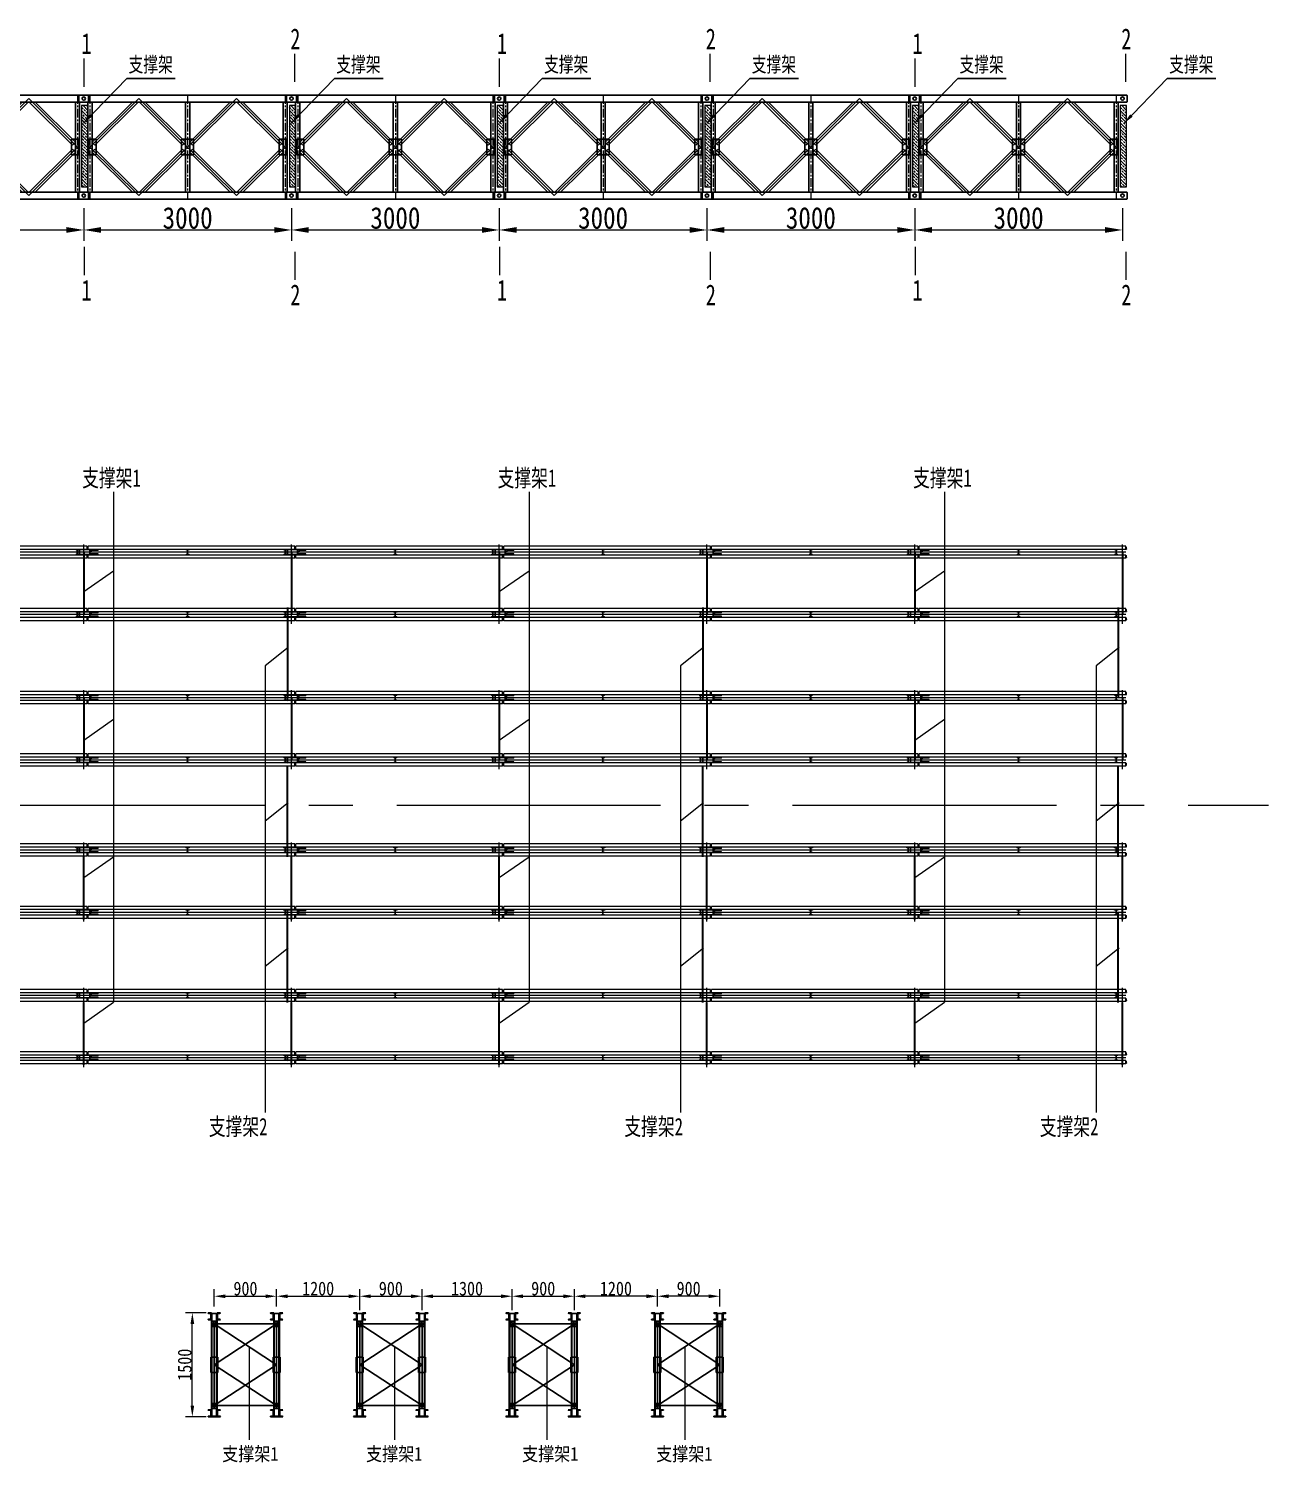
# Model space of a CAD drawing. Header units: millimetres. Extents: x -724662 to -98163, y -2532159 to 119496.
# Drawn here: x -100005.5 to -99826.4, y 114295.8 to 114502.8 of the extents above; entities that cross this region are included whole.
import ezdxf

# ---------------------------------------------------------------- set-up
doc = ezdxf.new("R2010")
doc.units = ezdxf.units.MM
doc.header["$LTSCALE"] = 20
doc.linetypes.add('CENTER', pattern=[2, 1.25, -0.25, 0.25, -0.25])
doc.linetypes.add('CENTER2', pattern=[28.575, 19.05, -3.175, 3.175, -3.175])
doc.layers.get('0').update_dxf_attribs({"lineweight": 25})
for name, color, linetype, lineweight in [('center', 3, 'CENTER', 13), ('Dim', 6, 'Continuous', 18), ('Layer3', 6, 'CENTER', 9), ('text', 7, 'Continuous', 18), ('中心线', 3, 'CENTER2', 13), ('标注', 1, 'Continuous', 13), ('粗实线', 7, 'Continuous', 25), ('细实线', 1, 'Continuous', 13)]:
    doc.layers.add(name, color=color, linetype=linetype, lineweight=lineweight)
doc.layers.add('点划线', color=6, linetype='CENTER')
doc.styles.get("Standard").update_dxf_attribs({"font": 'simsun.ttf', "width": 0.85})
doc.styles.add('文本1', font='simsun.ttf', dxfattribs={"width": 0.71, "height": 2.2})
doc.dimstyles.new('100', dxfattribs={"dimscale": 1.25, "dimtxt": 2.5, "dimasz": 2, "dimexe": 1.25, "dimexo": 1.25, "dimgap": 0.125, "dimtad": 1, "dimdec": 0, "dimlfac": 100, "dimdsep": 46, "dimtxsty": 'Standard', "dimcen": 0.001, "dimclrd": 256, "dimclre": 256, "dimclrt": 7, "dimadec": 4, "dimazin": 2, "dimtfac": 1, "dimtdec": 0, "dimtmove": 1, "dimatfit": 2, "dimfxlon": 1, "dimlwd": -1, "dimlwe": -1, "dimarcsym": 0})
doc.dimstyles.new('100-0.8', dxfattribs={"dimscale": 0.8, "dimtxt": 2.5, "dimasz": 2, "dimexe": 1.25, "dimexo": 1.25, "dimgap": 0.125, "dimtad": 1, "dimdec": 0, "dimlfac": 100, "dimdsep": 46, "dimtxsty": 'Standard', "dimcen": 0.001, "dimclrd": 256, "dimclre": 256, "dimclrt": 7, "dimadec": 4, "dimazin": 2, "dimtfac": 1, "dimtdec": 0, "dimtmove": 1, "dimatfit": 2, "dimfxlon": 1, "dimlwd": -1, "dimlwe": -1, "dimarcsym": 0})
doc.dimstyles.new('标示', dxfattribs={"dimtxt": 2, "dimasz": 1.5, "dimexe": 0.625, "dimexo": 0.625, "dimtad": 1, "dimlfac": 100, "dimzin": 12, "dimdsep": 46, "dimtxsty": '文本1', "dimblk": 'OBLIQUE', "dimcen": 2, "dimclrd": 256, "dimclre": 256, "dimclrt": 7, "dimadec": 1, "dimazin": 3, "dimtfac": 1, "dimtmove": 1, "dimatfit": 3, "dimfxl": 1, "dimarcsym": 0})

# ---------------------------------------------------------------- blocks, each defined once
blk = doc.blocks.new('贝雷梁')
at = {"ltscale": 10}
for p, q in [((-7, 144.5), (-6.5, 145)), ((-7, 144.5), (-7, 135.5)), ((-7, 135.5), (-6.5, 135))]:
    blk.add_line(p, q, dxfattribs=at)
for p, q in [((-6.5, 145), (306.5, 145)), ((-6.5, 145), (306.5, 145)), ((307, 144.5), (306.5, 145)), ((-7, 144.5), (-7, 135.5)), ((-6.5, 135), (306.5, 135)), ((6, 135), (6, 5)), ((9, 70), (79.5, 140)), ((12, 77.2), (70.3, 135)), ((12, 135), (12, 5)), ((16.2, 73), (78.7, 135)), ((79.5, 140), (150, 70)), ((142.8, 73), (80.3, 135)), ((147, 77.2), (88.7, 135)), ((147, 135), (147, 5)), ((220.5, 140), (150, 70)), ((153, 77.2), (211.3, 135)), ((153, 135), (153, 5)), ((157.2, 73), (219.7, 135)), ((291, 70), (220.5, 140)), ((283.8, 73), (221.3, 135)), ((288, 77.2), (229.7, 135)), ((288, 135), (288, 5)), ((294, 135), (294, 5)), ((307, 135.5), (306.5, 135)), ((307, 144.5), (307, 135.5)), ((7.5, 58.7), (7.5, 81.3)), ((7.5, 81.3), (17.7, 81.3)), ((9, 70), (79.5, 0)), ((12, 77.2), (16.2, 73)), ((12, 62.8), (16.2, 67)), ((12, 62.8), (70.3, 5)), ((16.2, 67), (78.7, 5)), ((17.7, 58.7), (17.7, 81.3)), ((79.5, 0), (150, 70)), ((142.8, 67), (80.3, 5)), ((147, 62.8), (88.7, 5)), ((141.3, 81.3), (158.7, 81.3)), ((141.3, 58.7), (141.3, 81.3)), ((142.8, 73), (147, 77.2)), ((142.8, 67), (147, 62.8)), ((220.5, 0), (150, 70)), ((157.2, 73), (153, 77.2)), ((157.2, 67), (153, 62.8)), ((153, 62.8), (211.3, 5)), ((157.2, 67), (219.7, 5)), ((158.7, 58.7), (158.7, 81.3)), ((291, 70), (220.5, 0)), ((283.8, 67), (221.3, 5)), ((288, 62.8), (229.7, 5)), ((282.3, 58.7), (282.3, 81.3)), ((292.5, 81.3), (282.3, 81.3)), ((288, 77.2), (283.8, 73)), ((288, 62.8), (283.8, 67)), ((292.5, 58.7), (292.5, 81.3)), ((7.5, 58.7), (17.7, 58.7)), ((141.3, 58.7), (158.7, 58.7)), ((282.3, 58.7), (292.5, 58.7)), ((-7, 4.5), (-6.5, 5)), ((-7, 4.5), (-6.5, 5)), ((-7, -4.5), (-7, 4.5)), ((-7, -4.5), (-7, 4.5)), ((-6.5, 5), (306.5, 5)), ((307, 4.5), (306.5, 5)), ((307, -4.5), (307, 4.5)), ((-7, -4.5), (-6.5, -5)), ((-7, -4.5), (-6.5, -5)), ((-6.5, -5), (306.5, -5)), ((-6.5, -5), (306.5, -5)), ((307, -4.5), (306.5, -5))]:
    blk.add_line(p, q)
for centre in [(0, 140), (0, 140), (300, 140), (300, 140)]:
    blk.add_circle(centre, 2.5, dxfattribs=at)
for centre in [(0, 140), (0, 140), (0, 140), (0, 140), (0, 140), (0, 140), (0, 140), (0, 140), (300, 140), (300, 140), (300, 140), (300, 140), (300, 140), (300, 140), (300, 140), (300, 140), (0, 0), (300, 0), (300, 0), (300, 0), (300, 0), (300, 0), (300, 0)]:
    blk.add_circle(centre, 2.5)
at = {"layer": 'center', "ltscale": 0.5}
for p, q in [((9, 145), (9, -5)), ((150, 145), (150, -5)), ((291, 145), (291, -5))]:
    blk.add_line(p, q, dxfattribs=at)
blk = doc.blocks.new('_Oblique')
at = {"color": 0, "linetype": 'ByBlock', "lineweight": -2}
blk.add_line((-0.5, -0.5), (0.5, 0.5), dxfattribs=at)
blk = doc.blocks.new('*D617')
at = {"layer": 'Defpoints', "color": 0, "transparency": 16777216}
for p in [(-100027.51, 114478.7), (-99997.51, 114478.7), (-99997.51, 114473.73)]:
    blk.add_point(p, dxfattribs=at)
at = {"layer": '标注', "transparency": 16777216}
for p, q in [((-100027.51, 114476.86), (-100027.51, 114472.17)), ((-100025.01, 114473.73), (-100000.01, 114473.73))]:
    blk.add_line(p, q, dxfattribs=at)
at = {"layer": '标注', "linetype": 'ByBlock', "transparency": 16777216}
blk.add_line((-99997.51, 114476.86), (-99997.51, 114472.17), dxfattribs=at)
at = {"layer": '标注', "transparency": 16777216}
for points in [[(-100025.01, 114474.15), (-100025.01, 114473.32), (-100027.51, 114473.73)], [(-100000.01, 114474.15), (-100000.01, 114473.32), (-99997.51, 114473.73)]]:
    blk.add_solid(points, dxfattribs=at)
at = {"layer": '标注', "color": 7, "transparency": 16777216, "insert": (-100012.51, 114475.45), "char_height": 3.125, "attachment_point": 5}
blk.add_mtext('3000', dxfattribs=at)
blk = doc.blocks.new('*D618')
at = {"layer": 'Defpoints', "color": 0, "transparency": 16777216}
for p in [(-99997.51, 114478.7), (-99967.51, 114478.7), (-99967.51, 114473.73)]:
    blk.add_point(p, dxfattribs=at)
at = {"layer": '标注', "transparency": 16777216}
for p, q in [((-99997.51, 114476.86), (-99997.51, 114472.17)), ((-99995.01, 114473.73), (-99970.01, 114473.73))]:
    blk.add_line(p, q, dxfattribs=at)
at = {"layer": '标注', "linetype": 'ByBlock', "transparency": 16777216}
blk.add_line((-99967.51, 114476.86), (-99967.51, 114472.17), dxfattribs=at)
at = {"layer": '标注', "transparency": 16777216}
for points in [[(-99995.01, 114474.15), (-99995.01, 114473.32), (-99997.51, 114473.73)], [(-99970.01, 114474.15), (-99970.01, 114473.32), (-99967.51, 114473.73)]]:
    blk.add_solid(points, dxfattribs=at)
at = {"layer": '标注', "color": 7, "transparency": 16777216, "insert": (-99982.51, 114475.45), "char_height": 3.125, "attachment_point": 5}
blk.add_mtext('3000', dxfattribs=at)
blk = doc.blocks.new('*D619')
at = {"layer": 'Defpoints', "color": 0, "transparency": 16777216}
for p in [(-99967.51, 114478.7), (-99937.51, 114478.7), (-99937.51, 114473.73)]:
    blk.add_point(p, dxfattribs=at)
at = {"layer": '标注', "transparency": 16777216}
for p, q in [((-99967.51, 114476.86), (-99967.51, 114472.17)), ((-99965.01, 114473.73), (-99940.01, 114473.73))]:
    blk.add_line(p, q, dxfattribs=at)
at = {"layer": '标注', "linetype": 'ByBlock', "transparency": 16777216}
blk.add_line((-99937.51, 114476.86), (-99937.51, 114472.17), dxfattribs=at)
at = {"layer": '标注', "transparency": 16777216}
for points in [[(-99965.01, 114474.15), (-99965.01, 114473.32), (-99967.51, 114473.73)], [(-99940.01, 114474.15), (-99940.01, 114473.32), (-99937.51, 114473.73)]]:
    blk.add_solid(points, dxfattribs=at)
at = {"layer": '标注', "color": 7, "transparency": 16777216, "insert": (-99952.51, 114475.45), "char_height": 3.125, "attachment_point": 5}
blk.add_mtext('3000', dxfattribs=at)
blk = doc.blocks.new('*D620')
at = {"layer": 'Defpoints', "color": 0, "transparency": 16777216}
for p in [(-99937.51, 114478.7), (-99907.51, 114478.7), (-99907.51, 114473.73)]:
    blk.add_point(p, dxfattribs=at)
at = {"layer": '标注', "transparency": 16777216}
for p, q in [((-99937.51, 114476.86), (-99937.51, 114472.17)), ((-99935.01, 114473.73), (-99910.01, 114473.73))]:
    blk.add_line(p, q, dxfattribs=at)
at = {"layer": '标注', "linetype": 'ByBlock', "transparency": 16777216}
blk.add_line((-99907.51, 114476.86), (-99907.51, 114472.17), dxfattribs=at)
at = {"layer": '标注', "transparency": 16777216}
for points in [[(-99935.01, 114474.15), (-99935.01, 114473.32), (-99937.51, 114473.73)], [(-99910.01, 114474.15), (-99910.01, 114473.32), (-99907.51, 114473.73)]]:
    blk.add_solid(points, dxfattribs=at)
at = {"layer": '标注', "color": 7, "transparency": 16777216, "insert": (-99922.51, 114475.45), "char_height": 3.125, "attachment_point": 5}
blk.add_mtext('3000', dxfattribs=at)
blk = doc.blocks.new('*D621')
at = {"layer": 'Defpoints', "color": 0, "transparency": 16777216}
for p in [(-99907.51, 114478.7), (-99877.51, 114478.7), (-99877.51, 114473.73)]:
    blk.add_point(p, dxfattribs=at)
at = {"layer": '标注', "transparency": 16777216}
for p, q in [((-99907.51, 114476.86), (-99907.51, 114472.17)), ((-99905.01, 114473.73), (-99880.01, 114473.73))]:
    blk.add_line(p, q, dxfattribs=at)
at = {"layer": '标注', "linetype": 'ByBlock', "transparency": 16777216}
blk.add_line((-99877.51, 114476.86), (-99877.51, 114472.17), dxfattribs=at)
at = {"layer": '标注', "transparency": 16777216}
for points in [[(-99905.01, 114474.15), (-99905.01, 114473.32), (-99907.51, 114473.73)], [(-99880.01, 114474.15), (-99880.01, 114473.32), (-99877.51, 114473.73)]]:
    blk.add_solid(points, dxfattribs=at)
at = {"layer": '标注', "color": 7, "transparency": 16777216, "insert": (-99892.51, 114475.45), "char_height": 3.125, "attachment_point": 5}
blk.add_mtext('3000', dxfattribs=at)
blk = doc.blocks.new('*D622')
at = {"layer": 'Defpoints', "color": 0, "transparency": 16777216}
for p in [(-99877.51, 114478.7), (-99847.51, 114478.7), (-99847.51, 114473.73)]:
    blk.add_point(p, dxfattribs=at)
at = {"layer": '标注', "transparency": 16777216}
for p, q in [((-99877.51, 114476.86), (-99877.51, 114472.17)), ((-99875.01, 114473.73), (-99850.01, 114473.73))]:
    blk.add_line(p, q, dxfattribs=at)
at = {"layer": '标注', "linetype": 'ByBlock', "transparency": 16777216}
blk.add_line((-99847.51, 114476.86), (-99847.51, 114472.17), dxfattribs=at)
at = {"layer": '标注', "transparency": 16777216}
for points in [[(-99875.01, 114474.15), (-99875.01, 114473.32), (-99877.51, 114473.73)], [(-99850.01, 114474.15), (-99850.01, 114473.32), (-99847.51, 114473.73)]]:
    blk.add_solid(points, dxfattribs=at)
at = {"layer": '标注', "color": 7, "transparency": 16777216, "insert": (-99862.51, 114475.45), "char_height": 3.125, "attachment_point": 5}
blk.add_mtext('3000', dxfattribs=at)
blk = doc.blocks.new('blphx')
at = {"layer": 'Layer3', "ltscale": 30}
for p, q in [((-86057.24, 142902.69), (-86088.76, 142902.69)), ((-86087.73, 142901.79), (-86087.73, 142903.37)), ((-86057.73, 142901.37), (-86057.73, 142903.8))]:
    blk.add_line(p, q, dxfattribs=at)
at = {"layer": '细实线', "color": 5, "ltscale": 30}
for p, q in [((-86088.33, 142903.03), (-86088.27, 142903.09)), ((-86088.33, 142902.35), (-86088.33, 142903.03)), ((-86087.08, 142903.09), (-86088.27, 142903.09)), ((-86088.27, 142903.01), (-86088.24, 142903.03)), ((-86088.27, 142902.38), (-86088.27, 142903.01)), ((-86087.08, 142903.03), (-86088.24, 142903.03)), ((-86087.08, 142903.09), (-86087.08, 142903.57)), ((-86057.23, 142903.57), (-86087.08, 142903.57)), ((-86087.08, 142903.06), (-86087.08, 142903.09)), ((-86057.23, 142903.09), (-86087.08, 142903.09)), ((-86086.9, 142903.03), (-86087.05, 142903.03)), ((-86086.85, 142902.4), (-86086.85, 142902.98)), ((-86086.8, 142902.4), (-86086.8, 142902.98)), ((-86086.6, 142903.03), (-86086.75, 142903.03)), ((-86086.58, 142903.06), (-86086.58, 142903.09)), ((-86085.63, 142902.94), (-86086.55, 142902.94)), ((-86085.63, 142902.94), (-86085.63, 142903.09)), ((-86072.98, 142903.06), (-86072.98, 142903.09)), ((-86072.8, 142903.03), (-86072.95, 142903.03)), ((-86072.75, 142902.4), (-86072.75, 142902.98)), ((-86072.7, 142902.4), (-86072.7, 142902.98)), ((-86072.5, 142903.03), (-86072.65, 142903.03)), ((-86072.48, 142903.06), (-86072.48, 142903.09)), ((-86058.88, 142903.06), (-86058.88, 142903.09)), ((-86058.7, 142903.03), (-86058.85, 142903.03)), ((-86058.65, 142902.4), (-86058.65, 142902.98)), ((-86058.6, 142902.4), (-86058.6, 142902.98)), ((-86058.4, 142903.03), (-86058.55, 142903.03)), ((-86058.38, 142903.06), (-86058.38, 142903.09)), ((-86057.23, 142903.09), (-86057.23, 142903.57)), ((-86057.23, 142903.44), (-86057.15, 142903.44)), ((-86057.23, 142903.14), (-86057.15, 142903.14)), ((-86057.13, 142903.42), (-86057.15, 142903.44)), ((-86057.13, 142903.16), (-86057.15, 142903.14)), ((-86057.13, 142903.16), (-86057.13, 142903.42)), ((-86088.33, 142902.35), (-86088.27, 142902.29)), ((-86088.27, 142902.38), (-86088.24, 142902.35)), ((-86087.08, 142902.29), (-86088.27, 142902.29)), ((-86087.08, 142902.35), (-86088.24, 142902.35)), ((-86087.08, 142902.29), (-86087.08, 142902.33)), ((-86087.08, 142901.81), (-86087.08, 142902.29)), ((-86057.23, 142902.29), (-86087.08, 142902.29)), ((-86057.23, 142901.81), (-86087.08, 142901.81)), ((-86086.9, 142902.35), (-86087.05, 142902.35)), ((-86086.6, 142902.35), (-86086.75, 142902.35)), ((-86086.58, 142902.29), (-86086.58, 142902.33)), ((-86085.63, 142902.44), (-86086.55, 142902.44)), ((-86085.63, 142902.29), (-86085.63, 142902.44)), ((-86072.98, 142902.29), (-86072.98, 142902.33)), ((-86072.8, 142902.35), (-86072.95, 142902.35)), ((-86072.5, 142902.35), (-86072.65, 142902.35)), ((-86072.48, 142902.29), (-86072.48, 142902.33)), ((-86058.88, 142902.29), (-86058.88, 142902.33)), ((-86058.7, 142902.35), (-86058.85, 142902.35)), ((-86058.4, 142902.35), (-86058.55, 142902.35)), ((-86058.38, 142902.29), (-86058.38, 142902.33)), ((-86057.23, 142901.81), (-86057.23, 142902.29)), ((-86057.23, 142902.24), (-86057.15, 142902.24)), ((-86057.23, 142901.94), (-86057.15, 142901.94)), ((-86057.13, 142902.22), (-86057.15, 142902.24)), ((-86057.13, 142901.96), (-86057.15, 142901.94)), ((-86057.13, 142901.96), (-86057.13, 142902.22))]:
    blk.add_line(p, q, dxfattribs=at)
at = {"layer": '细实线', "color": 5, "ltscale": 30, "extrusion": (0, 0, -1)}
for centre, major_axis, start_param, end_param in [((-86087.05, 142903.06), (-0.0177, 0.0177), 3.926991, 5.497787), ((-86086.9, 142902.98), (-0.0354, 0.0354), 0.785398, 2.356195), ((-86086.75, 142902.98), (-0.0354, 0.0354), 5.497787, 7.068583), ((-86086.55, 142902.69), (0.177, 0.177), 2.356195, 5.497787), ((-86086.6, 142903.06), (0.0177, 0.0177), 0.785398, 2.356195), ((-86072.95, 142903.06), (-0.0177, 0.0177), 3.926991, 5.497787), ((-86072.8, 142902.98), (-0.0354, 0.0354), 0.785398, 2.356195), ((-86072.65, 142902.98), (-0.0354, 0.0354), 5.497787, 7.068583), ((-86072.5, 142903.06), (0.0177, 0.0177), 0.785398, 2.356195), ((-86058.85, 142903.06), (-0.0177, 0.0177), 3.926991, 5.497787), ((-86058.7, 142902.98), (-0.0354, 0.0354), 0.785398, 2.356195), ((-86058.55, 142902.98), (-0.0354, 0.0354), 5.497787, 7.068583), ((-86058.4, 142903.06), (0.0177, 0.0177), 0.785398, 2.356195), ((-86087.05, 142902.33), (-0.0177, 0.0177), 5.497787, 7.068583), ((-86086.9, 142902.4), (0.0354, 0.0354), 0.785398, 2.356195), ((-86086.75, 142902.4), (0.0354, 0.0354), 2.356195, 3.926991), ((-86086.6, 142902.33), (0.0177, 0.0177), -0.785398, 0.785398), ((-86072.95, 142902.33), (-0.0177, 0.0177), 5.497787, 7.068583), ((-86072.8, 142902.4), (0.0354, 0.0354), 0.785398, 2.356195), ((-86072.65, 142902.4), (0.0354, 0.0354), 2.356195, 3.926991), ((-86072.5, 142902.33), (0.0177, 0.0177), -0.785398, 0.785398), ((-86058.85, 142902.33), (-0.0177, 0.0177), 5.497787, 7.068583), ((-86058.7, 142902.4), (0.0354, 0.0354), 0.785398, 2.356195), ((-86058.55, 142902.4), (0.0354, 0.0354), 2.356195, 3.926991), ((-86058.4, 142902.33), (0.0177, 0.0177), -0.785398, 0.785398)]:
    blk.add_ellipse(centre, major_axis=major_axis, ratio=1, start_param=start_param, end_param=end_param, dxfattribs=at)
blk = doc.blocks.new('11pbl')
for p in [(-2949.98, -28.94), (-2919.98, -28.94), (-2889.98, -28.94), (-2859.98, -28.94), (-2829.98, -28.94), (-2799.98, -28.94), (-2769.98, -28.94), (-2739.98, -28.94), (-2709.98, -28.94), (-2679.98, -28.94), (-2649.98, -28.94)]:
    blk.add_blockref('blphx', p)
blk = doc.blocks.new('贝雷梁侧面')
at = {"layer": '粗实线', "ltscale": 0.05}
for p, q in [((-528, 8040), (-240, 8040)), ((-528, 8040), (-528, 8040)), ((-480, 7992), (-336, 7992)), ((-336, 7488), (-480, 7488)), ((-288, 7944), (-288, 7536)), ((-240, 8040), (-240, 7440)), ((240, 7980), (-240, 7980)), ((-204, 7980), (-204, 3540)), ((204, 7980), (204, 3540)), ((528, 8040), (240, 8040)), ((240, 8040), (240, 7440)), ((528, 8040), (240, 8040)), ((288, 7944), (288, 7536)), ((480, 7992), (336, 7992)), ((480, 7992), (336, 7992)), ((336, 7488), (480, 7488)), ((528, 8040), (528, 8040)), ((528, 8040), (528, 8040)), ((-240, 7440), (-528, 7440)), ((-528, 7440), (-528, 7440)), ((-240, 7440), (-240, 3540)), ((204, 7320), (-204, 7320)), ((204, 6840), (-204, 6840)), ((240, 7440), (528, 7440)), ((240, 7440), (240, 3540)), ((528, 7440), (528, 7440)), ((-300, 4200), (-300, 3540)), ((-240, 4200), (-300, 4200)), ((204, 4200), (-204, 4200)), ((300, 4200), (240, 4200)), ((300, 4200), (300, 3540)), ((-300, 2880), (-300, 3540)), ((-240, 2880), (-300, 2880)), ((-240, -360), (-240, 3540)), ((-204, -900), (-204, 3540)), ((204, 2880), (-204, 2880)), ((204, -900), (204, 3540)), ((240, -360), (240, 3540)), ((300, 2880), (240, 2880)), ((300, 2880), (300, 3540)), ((204, 180), (-204, 180)), ((-240, -360), (-528, -360)), ((-528, -360), (-528, -360)), ((528, -960), (-528, -960)), ((-528, -960), (-240, -960)), ((-528, -960), (-528, -960)), ((528, -960), (-528, -960)), ((-528, -960), (-240, -960)), ((-528, -960), (-528, -960)), ((-336, -408), (-480, -408)), ((-480, -912), (-336, -912)), ((-480, -912), (-336, -912)), ((-288, -864), (-288, -456)), ((-240, -960), (-240, -360)), ((240, -900), (-240, -900)), ((240, -900), (-240, -900)), ((204, -240), (-204, -240)), ((240, -360), (528, -360)), ((240, -960), (240, -360)), ((288, -864), (288, -456)), ((336, -408), (480, -408)), ((480, -912), (336, -912)), ((480, -912), (336, -912)), ((528, -360), (528, -360)), ((528, -960), (528, -960)), ((528, -960), (528, -960))]:
    blk.add_line(p, q, dxfattribs=at)
for centre in [(0, 7080), (0, 0)]:
    blk.add_circle(centre, 120, dxfattribs=at)
for centre, start, end in [((-480, 8040), 180, 270), ((-480, 7440), 90, 180), ((-336, 7944), 0, 90), ((-336, 7536), 270, 0), ((336, 7944), 90, 180), ((336, 7944), 90, 180), ((336, 7536), 180, 270), ((480, 8040), 270, 0), ((480, 8040), 270, 0), ((480, 7440), 0, 90), ((-480, -360), 180, 270), ((-480, -960), 90, 180), ((-480, -960), 90, 180), ((-336, -456), 0, 90), ((-336, -864), 270, 0), ((-336, -864), 270, 0), ((336, -456), 90, 180), ((336, -864), 180, 270), ((336, -864), 180, 270), ((480, -360), 270, 0), ((480, -960), 0, 90), ((480, -960), 0, 90)]:
    blk.add_arc(centre, 48, start, end, dxfattribs=at)
blk = doc.blocks.new('*D640')
at = {"layer": 'Defpoints', "color": 0, "transparency": 16777216}
for p in [(-99981.83, 114317.41), (-99975.75, 114317.41), (-99976.26, 114302.41)]:
    blk.add_point(p, dxfattribs=at)
at = {"layer": '标注', "linetype": 'ByBlock', "transparency": 16777216}
blk.add_line((-99979.83, 114317.41), (-99982.83, 114317.41), dxfattribs=at)
at = {"layer": '标注', "transparency": 16777216}
for p, q in [((-99981.83, 114304.01), (-99981.83, 114315.81)), ((-99979.83, 114302.41), (-99982.83, 114302.41))]:
    blk.add_line(p, q, dxfattribs=at)
for points in [[(-99982.09, 114315.81), (-99981.56, 114315.81), (-99981.83, 114317.41)], [(-99982.09, 114304.01), (-99981.56, 114304.01), (-99981.83, 114302.41)]]:
    blk.add_solid(points, dxfattribs=at)
at = {"layer": '标注', "color": 7, "transparency": 16777216, "insert": (-99982.93, 114309.91), "char_height": 2, "attachment_point": 5, "rotation": 90}
blk.add_mtext('1500', dxfattribs=at)
blk = doc.blocks.new('*D641')
at = {"layer": 'Defpoints', "color": 0, "transparency": 16777216}
for p in [(-99969.66, 114319.8), (-99978.66, 114317.31), (-99969.66, 114317.31)]:
    blk.add_point(p, dxfattribs=at)
at = {"layer": '标注', "transparency": 16777216}
for p, q in [((-99978.66, 114318.31), (-99978.66, 114320.8)), ((-99977.06, 114319.8), (-99971.26, 114319.8))]:
    blk.add_line(p, q, dxfattribs=at)
at = {"layer": '标注', "linetype": 'ByBlock', "transparency": 16777216}
blk.add_line((-99969.66, 114318.31), (-99969.66, 114320.8), dxfattribs=at)
at = {"layer": '标注', "transparency": 16777216}
for points in [[(-99977.06, 114320.06), (-99977.06, 114319.53), (-99978.66, 114319.8)], [(-99971.26, 114320.06), (-99971.26, 114319.53), (-99969.66, 114319.8)]]:
    blk.add_solid(points, dxfattribs=at)
at = {"layer": '标注', "color": 7, "transparency": 16777216, "insert": (-99974.16, 114320.9), "char_height": 2, "attachment_point": 5}
blk.add_mtext('900', dxfattribs=at)
blk = doc.blocks.new('*D627')
at = {"layer": 'Defpoints', "color": 0, "transparency": 16777216}
for p in [(-99957.66, 114319.8), (-99969.66, 114317.31), (-99957.66, 114315.81)]:
    blk.add_point(p, dxfattribs=at)
at = {"layer": '标注', "transparency": 16777216}
for p, q in [((-99969.66, 114318.31), (-99969.66, 114320.8)), ((-99968.06, 114319.8), (-99959.26, 114319.8))]:
    blk.add_line(p, q, dxfattribs=at)
at = {"layer": '标注', "linetype": 'ByBlock', "transparency": 16777216}
blk.add_line((-99957.66, 114317.8), (-99957.66, 114320.8), dxfattribs=at)
at = {"layer": '标注', "transparency": 16777216}
for points in [[(-99968.06, 114320.06), (-99968.06, 114319.53), (-99969.66, 114319.8)], [(-99959.26, 114320.06), (-99959.26, 114319.53), (-99957.66, 114319.8)]]:
    blk.add_solid(points, dxfattribs=at)
at = {"layer": '标注', "color": 7, "transparency": 16777216, "insert": (-99963.66, 114320.9), "char_height": 2, "attachment_point": 5}
blk.add_mtext('1200', dxfattribs=at)
blk = doc.blocks.new('*D628')
at = {"layer": 'Defpoints', "color": 0, "transparency": 16777216}
for p in [(-99948.66, 114319.8), (-99957.66, 114315.81), (-99948.66, 114315.81)]:
    blk.add_point(p, dxfattribs=at)
at = {"layer": '标注', "transparency": 16777216}
for p, q in [((-99957.66, 114317.8), (-99957.66, 114320.8)), ((-99956.06, 114319.8), (-99950.26, 114319.8))]:
    blk.add_line(p, q, dxfattribs=at)
at = {"layer": '标注', "linetype": 'ByBlock', "transparency": 16777216}
blk.add_line((-99948.66, 114317.8), (-99948.66, 114320.8), dxfattribs=at)
at = {"layer": '标注', "transparency": 16777216}
for points in [[(-99956.06, 114320.06), (-99956.06, 114319.53), (-99957.66, 114319.8)], [(-99950.26, 114320.06), (-99950.26, 114319.53), (-99948.66, 114319.8)]]:
    blk.add_solid(points, dxfattribs=at)
at = {"layer": '标注', "color": 7, "transparency": 16777216, "insert": (-99953.16, 114320.9), "char_height": 2, "attachment_point": 5}
blk.add_mtext('900', dxfattribs=at)
blk = doc.blocks.new('*D629')
at = {"layer": 'Defpoints', "color": 0, "transparency": 16777216}
for p in [(-99935.66, 114319.8), (-99948.66, 114315.81), (-99935.66, 114315.81)]:
    blk.add_point(p, dxfattribs=at)
at = {"layer": '标注', "transparency": 16777216}
for p, q in [((-99948.66, 114317.8), (-99948.66, 114320.8)), ((-99947.06, 114319.8), (-99937.26, 114319.8))]:
    blk.add_line(p, q, dxfattribs=at)
at = {"layer": '标注', "linetype": 'ByBlock', "transparency": 16777216}
blk.add_line((-99935.66, 114317.8), (-99935.66, 114320.8), dxfattribs=at)
at = {"layer": '标注', "transparency": 16777216}
for points in [[(-99947.06, 114320.06), (-99947.06, 114319.53), (-99948.66, 114319.8)], [(-99937.26, 114320.06), (-99937.26, 114319.53), (-99935.66, 114319.8)]]:
    blk.add_solid(points, dxfattribs=at)
at = {"layer": '标注', "color": 7, "transparency": 16777216, "insert": (-99942.16, 114320.9), "char_height": 2, "attachment_point": 5}
blk.add_mtext('1300', dxfattribs=at)
blk = doc.blocks.new('*D630')
at = {"layer": 'Defpoints', "color": 0, "transparency": 16777216}
for p in [(-99926.66, 114319.8), (-99935.66, 114315.81), (-99926.66, 114315.81)]:
    blk.add_point(p, dxfattribs=at)
at = {"layer": '标注', "transparency": 16777216}
for p, q in [((-99935.66, 114317.8), (-99935.66, 114320.8)), ((-99934.06, 114319.8), (-99928.26, 114319.8))]:
    blk.add_line(p, q, dxfattribs=at)
at = {"layer": '标注', "linetype": 'ByBlock', "transparency": 16777216}
blk.add_line((-99926.66, 114317.8), (-99926.66, 114320.8), dxfattribs=at)
at = {"layer": '标注', "transparency": 16777216}
for points in [[(-99934.06, 114320.06), (-99934.06, 114319.53), (-99935.66, 114319.8)], [(-99928.26, 114320.06), (-99928.26, 114319.53), (-99926.66, 114319.8)]]:
    blk.add_solid(points, dxfattribs=at)
at = {"layer": '标注', "color": 7, "transparency": 16777216, "insert": (-99931.16, 114320.9), "char_height": 2, "attachment_point": 5}
blk.add_mtext('900', dxfattribs=at)
blk = doc.blocks.new('*D634')
at = {"layer": 'Defpoints', "color": 0, "transparency": 16777216}
for p in [(-99914.66, 114319.8), (-99914.66, 114317.31), (-99905.66, 114317.31)]:
    blk.add_point(p, dxfattribs=at)
at = {"layer": '标注', "linetype": 'ByBlock', "transparency": 16777216}
blk.add_line((-99914.66, 114318.31), (-99914.66, 114320.8), dxfattribs=at)
at = {"layer": '标注', "transparency": 16777216}
for p, q in [((-99905.66, 114318.31), (-99905.66, 114320.8)), ((-99907.26, 114319.8), (-99913.06, 114319.8))]:
    blk.add_line(p, q, dxfattribs=at)
for points in [[(-99913.06, 114320.06), (-99913.06, 114319.53), (-99914.66, 114319.8)], [(-99907.26, 114320.06), (-99907.26, 114319.53), (-99905.66, 114319.8)]]:
    blk.add_solid(points, dxfattribs=at)
at = {"layer": '标注', "color": 7, "transparency": 16777216, "insert": (-99910.16, 114320.9), "char_height": 2, "attachment_point": 5}
blk.add_mtext('900', dxfattribs=at)
blk = doc.blocks.new('*D635')
at = {"layer": 'Defpoints', "color": 0, "transparency": 16777216}
for p in [(-99926.66, 114319.8), (-99914.66, 114317.31), (-99926.66, 114315.81)]:
    blk.add_point(p, dxfattribs=at)
at = {"layer": '标注', "linetype": 'ByBlock', "transparency": 16777216}
blk.add_line((-99926.66, 114317.8), (-99926.66, 114320.8), dxfattribs=at)
at = {"layer": '标注', "transparency": 16777216}
for p, q in [((-99914.66, 114318.31), (-99914.66, 114320.8)), ((-99916.26, 114319.8), (-99925.06, 114319.8))]:
    blk.add_line(p, q, dxfattribs=at)
for points in [[(-99925.06, 114320.06), (-99925.06, 114319.53), (-99926.66, 114319.8)], [(-99916.26, 114320.06), (-99916.26, 114319.53), (-99914.66, 114319.8)]]:
    blk.add_solid(points, dxfattribs=at)
at = {"layer": '标注', "color": 7, "transparency": 16777216, "insert": (-99920.66, 114320.9), "char_height": 2, "attachment_point": 5}
blk.add_mtext('1200', dxfattribs=at)

msp = doc.modelspace()

# ---------------------------------------------------------------- hatches: boundary and pattern name
at = {"layer": '细实线'}
h = msp.add_hatch(dxfattribs=at)
h.set_pattern_fill('ANSI33', color=256, scale=0.1, style=0)
h.set_pattern_definition([(135, (-184773.69583, -29607.5275), (0.449012806, 0.449012806), []), (135, (-184774.14485, -29607.5275), (0.449012806, 0.449012806), [0.3175, -0.15875])])
h.paths.add_polyline_path([(-99997.8209, 114491.6812), (-99996.9113, 114491.6812), (-99996.9113, 114479.9374), (-99997.8209, 114479.9374)])
h = msp.add_hatch(dxfattribs=at)
h.set_pattern_fill('ANSI33', color=256, scale=0.1, style=0)
h.set_pattern_definition([(135, (-184743.69626, -29607.5275), (0.449012806, 0.449012806), []), (135, (-184744.1453, -29607.5275), (0.449012806, 0.449012806), [0.3175, -0.15875])])
h.paths.add_polyline_path([(-99967.8213, 114491.6812), (-99966.9117, 114491.6812), (-99966.9117, 114479.9374), (-99967.8213, 114479.9374)])
h = msp.add_hatch(dxfattribs=at)
h.set_pattern_fill('ANSI33', color=256, scale=0.1, style=0)
h.set_pattern_definition([(135, (-184713.6967, -29607.5275), (0.449012806, 0.449012806), []), (135, (-184714.1457, -29607.5275), (0.449012806, 0.449012806), [0.3175, -0.15875])])
h.paths.add_polyline_path([(-99937.8218, 114491.6812), (-99936.9121, 114491.6812), (-99936.9121, 114479.9374), (-99937.8218, 114479.9374)])
h = msp.add_hatch(dxfattribs=at)
h.set_pattern_fill('ANSI33', color=256, scale=0.1, style=0)
h.set_pattern_definition([(135, (-184683.69626, -29607.5275), (0.449012806, 0.449012806), []), (135, (-184684.1453, -29607.5275), (0.449012806, 0.449012806), [0.3175, -0.15875])])
h.paths.add_polyline_path([(-99907.8213, 114491.6812), (-99906.9117, 114491.6812), (-99906.9117, 114479.9374), (-99907.8213, 114479.9374)])
h = msp.add_hatch(dxfattribs=at)
h.set_pattern_fill('ANSI33', color=256, scale=0.1, style=0)
h.set_pattern_definition([(135, (-184653.6967, -29607.5275), (0.449012806, 0.449012806), []), (135, (-184654.1457, -29607.5275), (0.449012806, 0.449012806), [0.3175, -0.15875])])
h.paths.add_polyline_path([(-99877.8218, 114491.6812), (-99876.9121, 114491.6812), (-99876.9121, 114479.9374), (-99877.8218, 114479.9374)])
h = msp.add_hatch(dxfattribs=at)
h.set_pattern_fill('ANSI33', color=256, scale=0.1, style=0)
h.set_pattern_definition([(135, (-184623.69626, -29607.5275), (0.449012806, 0.449012806), []), (135, (-184624.1453, -29607.5275), (0.449012806, 0.449012806), [0.3175, -0.15875])])
h.paths.add_polyline_path([(-99847.8213, 114491.6812), (-99846.9117, 114491.6812), (-99846.9117, 114479.9374), (-99847.8213, 114479.9374)])

# ---------------------------------------------------------------- linework, layer by layer
at = {"color": 6, "lineweight": 30}
for p, q in [((-99997.5104, 114427.212), (-99997.5104, 114418.2113)), ((-99967.5104, 114427.212), (-99967.5104, 114418.2113)), ((-99937.5104, 114427.212), (-99937.5104, 114418.2113)), ((-99907.5104, 114427.212), (-99907.5104, 114418.2113)), ((-99877.5104, 114427.212), (-99877.5104, 114418.2113)), ((-99847.5104, 114427.212), (-99847.5104, 114418.2113)), ((-99997.5104, 114406.212), (-99997.5104, 114397.212)), ((-99967.5104, 114406.212), (-99967.5104, 114397.212)), ((-99937.5104, 114406.212), (-99937.5104, 114397.212)), ((-99907.5104, 114406.212), (-99907.5104, 114397.212)), ((-99877.5104, 114406.212), (-99877.5104, 114397.212)), ((-99847.5104, 114406.212), (-99847.5104, 114397.212)), ((-99997.5104, 114374.2106), (-99997.5104, 114383.2113)), ((-99967.5104, 114374.2106), (-99967.5104, 114383.2113)), ((-99937.5104, 114374.2106), (-99937.5104, 114383.2113)), ((-99907.5104, 114374.2106), (-99907.5104, 114383.2113)), ((-99877.5104, 114374.2106), (-99877.5104, 114383.2113)), ((-99847.5104, 114374.2106), (-99847.5104, 114383.2113)), ((-99997.5104, 114353.2106), (-99997.5104, 114362.2113)), ((-99967.5104, 114353.2106), (-99967.5104, 114362.2113)), ((-99937.5104, 114353.2106), (-99937.5104, 114362.2113)), ((-99907.5104, 114353.2106), (-99907.5104, 114362.2113)), ((-99877.5104, 114353.2106), (-99877.5104, 114362.2113)), ((-99847.5104, 114353.2106), (-99847.5104, 114362.2113))]:
    msp.add_line(p, q, dxfattribs=at)
at = {"color": 3, "lineweight": 30}
for p, q in [((-99968.1104, 114419.212), (-99968.1104, 114406.212)), ((-99908.1104, 114419.212), (-99908.1104, 114406.212)), ((-99848.1104, 114419.212), (-99848.1104, 114406.212)), ((-99968.1104, 114383.2106), (-99968.1104, 114396.2106)), ((-99908.1104, 114383.2106), (-99908.1104, 114396.2106)), ((-99848.1104, 114383.2106), (-99848.1104, 114396.2106)), ((-99968.1104, 114362.2106), (-99968.1104, 114375.2106)), ((-99908.1104, 114362.2106), (-99908.1104, 114375.2106)), ((-99848.1104, 114362.2106), (-99848.1104, 114375.2106))]:
    msp.add_line(p, q, dxfattribs=at)
at = {"color": 6}
for p, q in [((-99978.663, 114315.8085), (-99969.663, 114309.9085)), ((-99978.663, 114309.9085), (-99969.663, 114315.8085)), ((-99957.663, 114315.8085), (-99948.663, 114309.9085)), ((-99957.663, 114309.9085), (-99948.663, 114315.8085)), ((-99935.663, 114315.8085), (-99926.663, 114309.9085)), ((-99935.663, 114309.9085), (-99926.663, 114315.8085)), ((-99905.663, 114315.8085), (-99914.663, 114309.9085)), ((-99905.663, 114309.9085), (-99914.663, 114315.8085)), ((-99978.663, 114309.9085), (-99969.663, 114304.0085)), ((-99969.663, 114309.9085), (-99978.663, 114304.0085)), ((-99957.663, 114309.9085), (-99948.663, 114304.0085)), ((-99948.663, 114309.9085), (-99957.663, 114304.0085)), ((-99935.663, 114309.9085), (-99926.663, 114304.0085)), ((-99926.663, 114309.9085), (-99935.663, 114304.0085)), ((-99905.663, 114309.9085), (-99914.663, 114304.0085)), ((-99914.663, 114309.9085), (-99905.663, 114304.0085))]:
    msp.add_line(p, q, dxfattribs=at)
for points in [[(-99978.663, 114315.8085), (-99969.663, 114315.8085), (-99969.663, 114304.0085), (-99978.663, 114304.0085)], [(-99957.663, 114315.8085), (-99948.663, 114315.8085), (-99948.663, 114304.0085), (-99957.663, 114304.0085)], [(-99935.663, 114315.8085), (-99926.663, 114315.8085), (-99926.663, 114304.0085), (-99935.663, 114304.0085)], [(-99905.663, 114315.8085), (-99914.663, 114315.8085), (-99914.663, 114304.0085), (-99905.663, 114304.0085)]]:
    msp.add_lwpolyline(points, close=True, dxfattribs=at)
at = {"layer": 'Dim', "ltscale": 2}
for p, q in [((-99993.1932, 114435.904), (-99993.1932, 114362.2307)), ((-99933.1932, 114435.904), (-99933.1932, 114362.2307)), ((-99873.1932, 114435.904), (-99873.1932, 114362.2307)), ((-99971.3276, 114410.7968), (-99971.3276, 114346.3469)), ((-99911.3276, 114410.7968), (-99911.3276, 114346.3469)), ((-99851.3276, 114410.7968), (-99851.3276, 114346.3469)), ((-99973.6201, 114312.5026), (-99973.6201, 114299.0828)), ((-99952.6201, 114312.5026), (-99952.6201, 114299.0828)), ((-99930.6201, 114312.5026), (-99930.6201, 114299.0828)), ((-99910.7059, 114312.5026), (-99910.7059, 114299.0828))]:
    msp.add_line(p, q, dxfattribs=at)
at = {"layer": 'text'}
for p, q in [((-99997.4613, 114494.3834), (-99997.4613, 114498.4665)), ((-99967.0287, 114495.0986), (-99967.0287, 114499.1818)), ((-99937.4613, 114494.3834), (-99937.4613, 114498.4665)), ((-99907.0287, 114495.0986), (-99907.0287, 114499.1818)), ((-99877.4613, 114494.3834), (-99877.4613, 114498.4665)), ((-99847.0287, 114495.0986), (-99847.0287, 114499.1818)), ((-99997.4613, 114471.31), (-99997.4613, 114467.2269)), ((-99937.4613, 114471.31), (-99937.4613, 114467.2269)), ((-99877.4613, 114471.31), (-99877.4613, 114467.2269)), ((-99967.0287, 114470.5948), (-99967.0287, 114466.5117)), ((-99907.0287, 114470.5948), (-99907.0287, 114466.5117)), ((-99847.0287, 114470.5948), (-99847.0287, 114466.5117))]:
    msp.add_line(p, q, dxfattribs=at)
at = {"layer": '中心线', "ltscale": 0.1}
msp.add_line((-100180.9039, 114390.712), (-99826.4454, 114390.712), dxfattribs=at)
at = {"layer": '标注'}
for p, q in [((-99997.5104, 114421.5287), (-99993.1932, 114424.52)), ((-99937.5104, 114421.5287), (-99933.1932, 114424.52)), ((-99877.5104, 114421.5287), (-99873.1932, 114424.52)), ((-99968.0104, 114413.455), (-99971.3276, 114410.7968)), ((-99908.0104, 114413.455), (-99911.3276, 114410.7968)), ((-99848.0104, 114413.455), (-99851.3276, 114410.7968)), ((-99997.5104, 114400.0986), (-99993.1932, 114403.09)), ((-99937.5104, 114400.0986), (-99933.1932, 114403.09)), ((-99877.5104, 114400.0986), (-99873.1932, 114403.09)), ((-99968.0104, 114391.0524), (-99971.3276, 114388.3941)), ((-99908.0104, 114391.0524), (-99911.3276, 114388.3941)), ((-99848.0104, 114391.0524), (-99851.3276, 114388.3941)), ((-99997.5104, 114380.2394), (-99993.1932, 114383.2307)), ((-99937.5104, 114380.2394), (-99933.1932, 114383.2307)), ((-99877.5104, 114380.2394), (-99873.1932, 114383.2307)), ((-99968.0104, 114370.0524), (-99971.3276, 114367.3941)), ((-99908.0104, 114370.0524), (-99911.3276, 114367.3941)), ((-99848.0104, 114370.0524), (-99851.3276, 114367.3941)), ((-99997.5104, 114359.2394), (-99993.1932, 114362.2307)), ((-99937.5104, 114359.2394), (-99933.1932, 114362.2307)), ((-99877.5104, 114359.2394), (-99873.1932, 114362.2307))]:
    msp.add_line(p, q, dxfattribs=at)
at = {"layer": '细实线'}
for points in [[(-99996.9113, 114491.6812), (-99997.8209, 114491.6812), (-99997.8209, 114479.9374), (-99996.9113, 114479.9374)], [(-99966.9117, 114491.6812), (-99967.8213, 114491.6812), (-99967.8213, 114479.9374), (-99966.9117, 114479.9374)], [(-99936.9121, 114491.6812), (-99937.8218, 114491.6812), (-99937.8218, 114479.9374), (-99936.9121, 114479.9374)], [(-99906.9117, 114491.6812), (-99907.8213, 114491.6812), (-99907.8213, 114479.9374), (-99906.9117, 114479.9374)], [(-99876.9121, 114491.6812), (-99877.8218, 114491.6812), (-99877.8218, 114479.9374), (-99876.9121, 114479.9374)], [(-99846.9117, 114491.6812), (-99847.8213, 114491.6812), (-99847.8213, 114479.9374), (-99846.9117, 114479.9374)]]:
    msp.add_lwpolyline(points, close=True, dxfattribs=at)

# ---------------------------------------------------------------- block references
at = {"extrusion": (0, 0, -1), "xscale": -0.1000000000058208, "yscale": 0.09999999997671694, "zscale": -0.1000000000058208}
for p in [(100027.5108, 114478.6984), (99997.5113, 114478.6984), (99967.5117, 114478.6984), (99937.5113, 114478.6984), (99907.5117, 114478.6984), (99877.5113, 114478.6984)]:
    msp.add_blockref('贝雷梁', p, dxfattribs=at)
at = {"layer": '标注'}
for p in [(-11139.8073, -28446.5418), (-11139.8073, -28455.5418), (-11139.8073, -28467.5418), (-11139.8073, -28476.5418), (-11139.8073, -28489.5418), (-11139.8073, -28498.5418), (-11139.8073, -28510.5418), (-11139.8073, -28519.5418)]:
    msp.add_blockref('11pbl', p, dxfattribs=at)
at = {"layer": '点划线'}
for p, xscale, yscale, zscale in [((-99978.663, 114304.0085), 0.001666666663368233, 0.001666666663368233, 0.001666666663368233), ((-99969.663, 114304.0085), 0.001666666663368233, 0.001666666663368233, 0.001666666663368233), ((-99957.663, 114304.0085), 0.001666666663368233, 0.001666666663368233, 0.001666666663368233), ((-99948.663, 114304.0085), 0.001666666663368233, 0.001666666663368233, 0.001666666663368233), ((-99935.663, 114304.0085), 0.001666666663368233, 0.001666666663368233, 0.001666666663368233), ((-99926.663, 114304.0085), 0.001666666663368233, 0.001666666663368233, 0.001666666663368233), ((-99914.663, 114304.0085), -0.001666666663368233, 0.001666666677920148, 0.001666666666666667), ((-99905.663, 114304.0085), -0.001666666663368233, 0.001666666677920148, 0.001666666666666667)]:
    msp.add_blockref('贝雷梁侧面', p, dxfattribs=dict(at, xscale=xscale, yscale=yscale, zscale=zscale))

# ---------------------------------------------------------------- texts
at = {"layer": 'text', "style": '文本1'}
for s, insert, char_height, width, attachment_point in [('2', (-99967.6806, 114502.825), 3, 3.4438, 1), ('2', (-99907.6806, 114502.825), 3, 3.4438, 1), ('2', (-99847.6806, 114502.825), 3, 3.4438, 1), ('1', (-99997.8403, 114502.1523), 3, 3.4438, 1), ('1', (-99937.8403, 114502.1523), 3, 3.4438, 1), ('1', (-99877.8403, 114502.1523), 3, 3.4438, 1), ('支撑架', (-99991.0396, 114498.7395), 2.2, 12.044625, 1), ('支撑架', (-99961.0396, 114498.7395), 2.2, 12.044625, 1), ('支撑架', (-99931.0396, 114498.7395), 2.2, 12.044625, 1), ('支撑架', (-99901.0396, 114498.7395), 2.2, 12.044625, 1), ('支撑架', (-99871.0396, 114498.7395), 2.2, 12.044625, 1), ('支撑架', (-99840.7676, 114498.7395), 2.2, 12.044625, 1), ('1', (-99997.8403, 114463.5411), 3, 3.4438, 7), ('2', (-99967.6806, 114462.8684), 3, 3.4438, 7), ('1', (-99937.8403, 114463.5411), 3, 3.4438, 7), ('2', (-99907.6806, 114462.8684), 3, 3.4438, 7), ('1', (-99877.8403, 114463.5411), 3, 3.4438, 7), ('2', (-99847.6806, 114462.8684), 3, 3.4438, 7), ('支撑架1', (-99989.2752, 114439.1787), 2.5, 10.543418, 3), ('支撑架1', (-99929.2752, 114439.1787), 2.5, 10.543418, 3), ('支撑架1', (-99869.2752, 114439.1787), 2.5, 10.543418, 3), ('支撑架2', (-99970.9724, 114345.5433), 2.5, 10.543418, 3), ('支撑架2', (-99910.9724, 114345.5433), 2.5, 10.543418, 3), ('支撑架2', (-99850.9724, 114345.5433), 2.5, 10.543418, 3)]:
    msp.add_mtext(s, dxfattribs=dict(at, insert=insert, char_height=char_height, width=width, attachment_point=attachment_point))
at = {"layer": '标注', "color": 7, "char_height": 2, "attachment_point": 9}
for insert in [(-99969.4062, 114295.8221), (-99948.6263, 114295.8221), (-99926.0966, 114295.8221), (-99906.7384, 114295.8221)]:
    msp.add_mtext('支撑架1', dxfattribs=dict(at, insert=insert))

# ---------------------------------------------------------------- dimensions: what is measured, and where the dimension line sits
at = {"layer": '标注'}
for base, p1, p2, dimstyle, picture, middle in [((-99997.5113, 114473.735), (-100027.5108, 114478.6984), (-99997.5113, 114478.6984), '100', '*D617', (-100012.511, 114475.4537)), ((-99967.5117, 114473.735), (-99997.5113, 114478.6984), (-99967.5117, 114478.6984), '100', '*D618', (-99982.5115, 114475.4537)), ((-99937.5121, 114473.735), (-99967.5117, 114478.6984), (-99937.5121, 114478.6984), '100', '*D619', (-99952.5119, 114475.4537)), ((-99907.5117, 114473.735), (-99937.5121, 114478.6984), (-99907.5117, 114478.6984), '100', '*D620', (-99922.5119, 114475.4537)), ((-99877.5121, 114473.735), (-99907.5117, 114478.6984), (-99877.5121, 114478.6984), '100', '*D621', (-99892.5119, 114475.4537)), ((-99847.5117, 114473.735), (-99877.5121, 114478.6984), (-99847.5117, 114478.6984), '100', '*D622', (-99862.5119, 114475.4537)), ((-99969.663, 114319.7978), (-99978.663, 114317.3085), (-99969.663, 114317.3085), '100-0.8', '*D641', (-99974.163, 114320.8978)), ((-99957.663, 114319.7978), (-99969.663, 114317.3085), (-99957.663, 114315.8085), '100-0.8', '*D627', (-99963.663, 114320.8978)), ((-99948.663, 114319.7978), (-99957.663, 114315.8085), (-99948.663, 114315.8085), '100-0.8', '*D628', (-99953.163, 114320.8978)), ((-99935.663, 114319.7978), (-99948.663, 114315.8085), (-99935.663, 114315.8085), '100-0.8', '*D629', (-99942.163, 114320.8978)), ((-99926.663, 114319.7978), (-99935.663, 114315.8085), (-99926.663, 114315.8085), '100-0.8', '*D630', (-99931.163, 114320.8978))]:
    dim = msp.add_linear_dim(base=base, p1=p1, p2=p2, dimstyle=dimstyle, dxfattribs=at)
    dim.commit()
    dim.dimension.update_dxf_attribs({"geometry": picture, "text_midpoint": middle})
for base, p1, p2, angle, picture, middle in [((-99926.663, 114319.7978), (-99914.663, 114317.3085), (-99926.663, 114315.8085), 180, '*D635', (-99920.663, 114320.8978)), ((-99914.663, 114319.7978), (-99905.663, 114317.3085), (-99914.663, 114317.3085), 180, '*D634', (-99910.163, 114320.8978)), ((-99981.8283, 114317.4085), (-99976.2625, 114302.4085), (-99975.7478, 114317.4085), 90, '*D640', (-99982.9283, 114309.9085))]:
    dim = msp.add_linear_dim(base=base, p1=p1, p2=p2, angle=angle, dimstyle='100-0.8', dxfattribs=at)
    dim.commit()
    dim.dimension.update_dxf_attribs({"geometry": picture, "text_midpoint": middle})

# ---------------------------------------------------------------- leaders
at = {"layer": 'Dim'}
for points in [[(-99997.5423, 114489.1611), (-99991.3069, 114495.6159), (-99984.2854, 114495.6159)], [(-99967.5423, 114489.1611), (-99961.3069, 114495.6159), (-99954.2854, 114495.6159)], [(-99937.5423, 114489.1611), (-99931.3069, 114495.6159), (-99924.2854, 114495.6159)], [(-99907.5423, 114489.1611), (-99901.3069, 114495.6159), (-99894.2854, 114495.6159)], [(-99877.5423, 114489.1611), (-99871.3069, 114495.6159), (-99864.2854, 114495.6159)], [(-99847.2703, 114489.1611), (-99841.035, 114495.6159), (-99834.0134, 114495.6159)]]:
    msp.add_leader(points, dimstyle='标示', dxfattribs=at)

doc.saveas('drawing.dxf')
